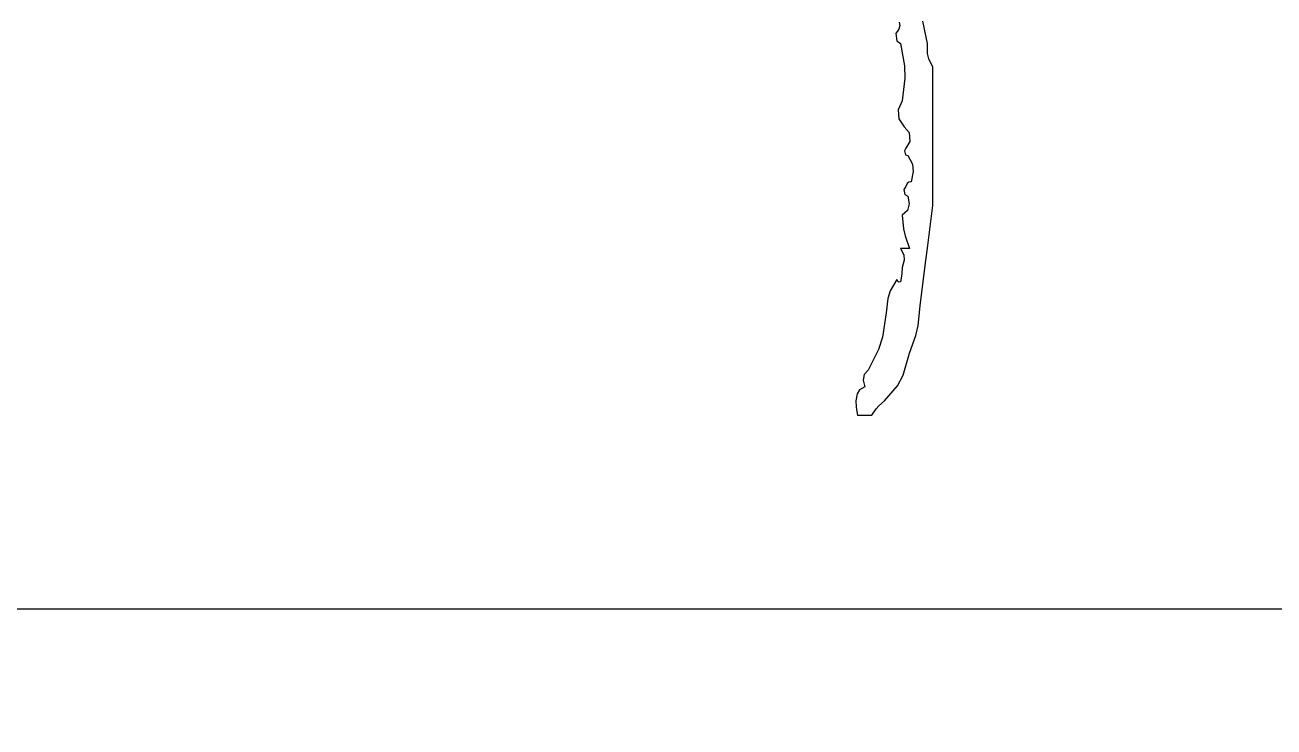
# Model space of a CAD drawing. Header units: millimetres. Extents: x 684742 to 685648, y 2544795 to 2545581.
# Drawn here: x 685617.531 to 685622.495, y 2544884.566 to 2544887.357 of the extents above; entities that cross this region are included whole.
import ezdxf

# ---------------------------------------------------------------- set-up
doc = ezdxf.new("R2010")
doc.units = ezdxf.units.MM
doc.layers.add('14', color=14, linetype='Continuous')
doc.layers.add('_0', color=7, linetype='Continuous')
doc.layers.add('JT-道路红线', color=7, linetype='Continuous', lineweight=5)

# ---------------------------------------------------------------- blocks, each defined once
blk = doc.blocks.new('dianziq11')
for p, q in [((1211975, -143368), (1211937, -143421)), ((1211988, -143321), (1211975, -143368)), ((1211980, -143280), (1211988, -143321)), ((1212337, -143548), (1212278, -143266)), ((1211937, -143421), (1211949, -143514)), ((1211949, -143514), (1211997, -143548)), ((1211997, -143548), (1212049, -143829)), ((1212338, -143674), (1212337, -143548)), ((1212354, -143743), (1212338, -143674)), ((1212049, -143829), (1212054, -143985)), ((1212404, -143849), (1212354, -143743)), ((1212404, -144548), (1212404, -143849)), ((1212054, -143985), (1212020, -144271)), ((1212020, -144271), (1211969, -144385)), ((1211969, -144385), (1211977, -144502)), ((1211977, -144502), (1212043, -144602)), ((1212043, -144602), (1212106, -144672)), ((1212106, -144672), (1212115, -144787)), ((1212404, -144897), (1212404, -144548)), ((1212115, -144787), (1212065, -144873)), ((1212065, -144873), (1212047, -144903)), ((1212047, -144903), (1212060, -144954)), ((1212060, -144954), (1212088, -144964)), ((1212088, -144964), (1212147, -145073)), ((1212404, -145596), (1212404, -144897)), ((1212147, -145073), (1212159, -145165)), ((1212101, -145301), (1212082, -145318)), ((1212133, -145295), (1212101, -145301)), ((1212159, -145165), (1212133, -145295)), ((1212065, -145355), (1212040, -145392)), ((1212040, -145392), (1212053, -145458)), ((1212053, -145458), (1212088, -145476)), ((1212082, -145318), (1212065, -145355)), ((1212107, -145575), (1212084, -145658)), ((1212088, -145476), (1212107, -145575)), ((1212341, -146102), (1212404, -145596)), ((1212084, -145658), (1212020, -145716)), ((1212020, -145716), (1212037, -145890)), ((1212037, -145890), (1212056, -145979)), ((1212056, -145979), (1212110, -146138)), ((1212043, -146138), (1211997, -146138)), ((1211997, -146138), (1212038, -146219)), ((1212038, -146219), (1212044, -146287)), ((1212065, -146138), (1212043, -146138)), ((1212110, -146138), (1212065, -146138)), ((1212309, -146355), (1212341, -146102)), ((1212020, -146379), (1212013, -146452)), ((1212044, -146287), (1212020, -146379)), ((1212246, -146861), (1212309, -146355)), ((1211952, -146530), (1211868, -146674)), ((1211962, -146553), (1211952, -146530)), ((1211977, -146563), (1211962, -146553)), ((1211997, -146560), (1211977, -146563)), ((1212009, -146488), (1211997, -146560)), ((1212013, -146452), (1212009, -146488)), ((1211868, -146674), (1211837, -146770)), ((1211837, -146770), (1211817, -146951)), ((1212219, -147110), (1212246, -146861)), ((1211817, -146951), (1211770, -147258)), ((1212191, -147236), (1212219, -147110)), ((1211770, -147258), (1211721, -147413)), ((1212110, -147463), (1212191, -147236)), ((1211721, -147413), (1211591, -147674)), ((1212031, -147737), (1212110, -147463)), ((1211539, -147729), (1211524, -147802)), ((1211524, -147802), (1211545, -147885)), ((1211591, -147674), (1211539, -147729)), ((1211960, -147872), (1212031, -147737)), ((1211449, -147974), (1211432, -148065)), ((1211481, -147923), (1211449, -147974)), ((1211545, -147885), (1211481, -147923)), ((1211794, -148065), (1211960, -147872)), ((1211432, -148065), (1211439, -148138)), ((1211439, -148138), (1211443, -148174)), ((1211692, -148164), (1211725, -148127)), ((1211725, -148127), (1211794, -148065)), ((1211443, -148174), (1211455, -148246)), ((1211455, -148246), (1211527, -148246)), ((1211527, -148246), (1211563, -148246)), ((1211563, -148246), (1211636, -148246)), ((1211636, -148246), (1211692, -148164))]:
    blk.add_line(p, q)
blk = doc.blocks.new('图框')
at = {"layer": '14', "color": 14}
blk.add_line((97702.3, -87130.7), (121299, -87130.7), dxfattribs=at)
at = {"layer": '_0', "xscale": 0.0943866713860022, "yscale": 0.0943866713860022, "zscale": 0.0943866713860022}
blk.add_blockref('dianziq11', (1139.9, -72907.3), dxfattribs=at)

msp = doc.modelspace()

# ---------------------------------------------------------------- linework, layer by layer
at = {"layer": 'JT-道路红线'}
msp.add_lwpolyline([(685561.564, 2544836.62, -0.000012), (685525.5533, 2544830.2773, -0.000109), (685523.0872, 2544829.8441, -0.000152), (685520.6222, 2544829.4124, -0.000196), (685518.1581, 2544828.9826, -0.000239), (685515.6949, 2544828.5552, -0.000283), (685513.2325, 2544828.1305, -0.000326), (685510.7709, 2544827.7091, -0.00037), (685508.3099, 2544827.2913, -0.000392), (685505.9728, 2544826.8982, -0.000392), (685503.8406, 2544826.543, -0.000392), (685501.8673, 2544826.2175, -0.000392), (685500.022, 2544825.9161, -0.000392), (685498.2826, 2544825.6347, -0.000392), (685496.6327, 2544825.3705, -0.000392), (685495.0599, 2544825.1212, -0.000392), (685493.5541, 2544824.8849, -0.000392), (685492.1076, 2544824.6602, -0.000392), (685490.7138, 2544824.4459, -0.000392), (685489.3674, 2544824.2411, -0.000392), (685488.0637, 2544824.0449, -0.000392), (685486.7991, 2544823.8566, -0.000196), (685486.1803, 2544823.7652, -0.019313), (685425.3147, 2544817.1888, -0.000217)], format="xyb", dxfattribs=at)

# ---------------------------------------------------------------- block references
at = {"xscale": 0.003333333, "yscale": 0.003333333, "zscale": 0.003333333}
msp.add_blockref('图框', (685235.8899, 2545175.4712), dxfattribs=at)

doc.saveas('drawing.dxf')
